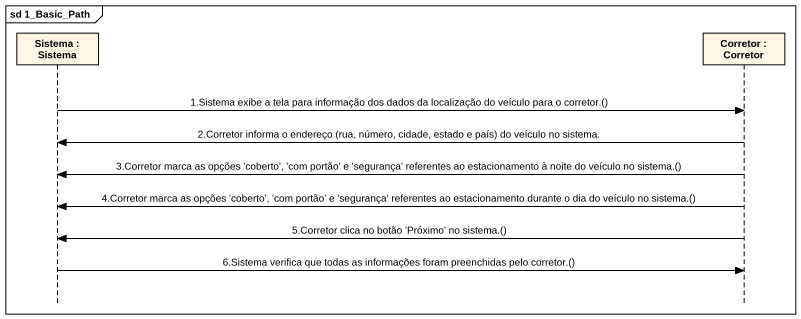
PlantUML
@startuml
mainframe sd 1_Basic_Path
hide footbox
participant "Sistema : Sistema" as Sistema
participant "Corretor : Corretor" as Corretor

Sistema -> Corretor : 1.Sistema exibe a tela para informação dos dados da localização do veículo para o corretor.()
Corretor -> Sistema : 2.Corretor informa o endereço (rua, número, cidade, estado e país) do veículo no sistema.
Corretor -> Sistema : 3.Corretor marca as opções 'coberto', 'com portão' e 'segurança' referentes ao estacionamento à noite do veículo no sistema.()
Corretor -> Sistema : 4.Corretor marca as opções 'coberto', 'com portão' e 'segurança' referentes ao estacionamento durante o dia do veículo no sistema.()
Corretor -> Sistema : 5.Corretor clica no botão 'Próximo' no sistema.()
Sistema -> Corretor : 6.Sistema verifica que todas as informações foram preenchidas pelo corretor.()
@enduml
